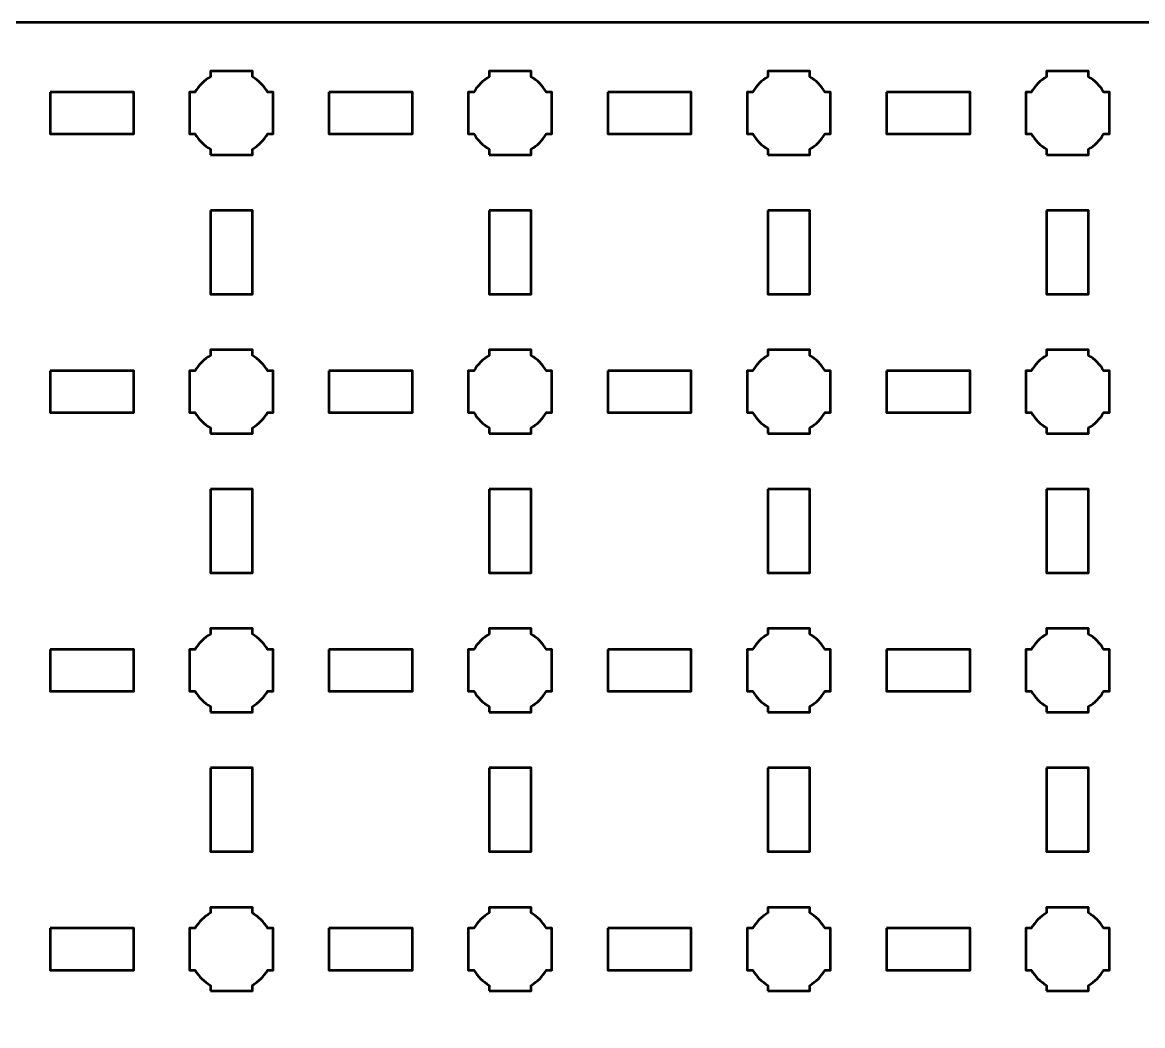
# Model space of a CAD drawing. Header units: centimetres. Extents: x -15.7 to 15.7, y -15.7 to 15.7.
# Drawn here: x -0.5 to 7.54, y 8.45 to 15.65 of the extents above; entities that cross this region are included whole.
import ezdxf

# ---------------------------------------------------------------- set-up
doc = ezdxf.new("R2010")
doc.units = ezdxf.units.CM
doc.header["$MEASUREMENT"] = 0
doc.layers.add('Layer 1', color=7, linetype='Continuous')

msp = doc.modelspace()

# ---------------------------------------------------------------- linework, layer by layer
at = {"layer": 'Layer 1', "lineweight": 53}
for points, knots in [([(-15.14993, 15.65004), (-15.14993, 15.65004), (15.14994, 15.65004), (15.14994, 15.65004), (15.14994, 15.65004), (15.42708, 15.65004), (15.65004, 15.42694), (15.65004, 15.14994), (15.65004, 15.14994), (15.65004, 15.14994), (15.65004, -15.14993), (15.65004, -15.14993), (15.65004, -15.14993), (15.65004, -15.42707), (15.42708, -15.65003), (15.14994, -15.65003), (15.14994, -15.65003), (15.14994, -15.65003), (-15.14993, -15.65003), (-15.14993, -15.65003), (-15.14993, -15.65003), (-15.42693, -15.65003), (-15.65003, -15.42707), (-15.65003, -15.14993), (-15.65003, -15.14993), (-15.65003, -15.14993), (-15.65003, 15.14994), (-15.65003, 15.14994), (-15.65003, 15.14994), (-15.65003, 15.42694), (-15.42693, 15.65004), (-15.14993, 15.65004)], [0, 0, 0, 0, 0.125, 0.125, 0.125, 0.125, 0.25, 0.25, 0.25, 0.25, 0.375, 0.375, 0.375, 0.375, 0.5, 0.5, 0.5, 0.5, 0.625, 0.625, 0.625, 0.625, 0.75, 0.75, 0.75, 0.75, 0.875, 0.875, 0.875, 0.875, 1, 1, 1, 1]), ([(0.85006, 14.70001), (0.85006, 14.70001), (0.85006, 14.74012), (0.85006, 14.74012), (0.85006, 14.74012), (0.80444, 14.76643), (0.76652, 14.80446), (0.74006, 14.84994), (0.74006, 14.84994), (0.74006, 14.84994), (0.69999, 14.84994), (0.69999, 14.84994), (0.69999, 14.84994), (0.69999, 14.84994), (0.69999, 15.00001), (0.69999, 15.00001), (0.69999, 15.00001), (0.69999, 15.00001), (0.69999, 15.14994), (0.69999, 15.14994), (0.69999, 15.14994), (0.69999, 15.14994), (0.74006, 15.14994), (0.74006, 15.14994), (0.74006, 15.14994), (0.76652, 15.19555), (0.80444, 15.23348), (0.85006, 15.25979), (0.85006, 15.25979), (0.85006, 15.25979), (0.85006, 15.30001), (0.85006, 15.30001), (0.85006, 15.30001), (0.85006, 15.30001), (0.99999, 15.30001), (0.99999, 15.30001), (0.99999, 15.30001), (0.99999, 15.30001), (1.15006, 15.30001), (1.15006, 15.30001), (1.15006, 15.30001), (1.15006, 15.30001), (1.15006, 15.25979), (1.15006, 15.25979), (1.15006, 15.25979), (1.19553, 15.23348), (1.23342, 15.19555), (1.25988, 15.14994), (1.25988, 15.14994), (1.25988, 15.14994), (1.29999, 15.14994), (1.29999, 15.14994), (1.29999, 15.14994), (1.29999, 15.14994), (1.29999, 15.00001), (1.29999, 15.00001), (1.29999, 15.00001), (1.29999, 15.00001), (1.29999, 14.84994), (1.29999, 14.84994), (1.29999, 14.84994), (1.29999, 14.84994), (1.25988, 14.84994), (1.25988, 14.84994), (1.25988, 14.84994), (1.23342, 14.80446), (1.19553, 14.76643), (1.15006, 14.74012), (1.15006, 14.74012), (1.15006, 14.74012), (1.15006, 14.70001), (1.15006, 14.70001), (1.15006, 14.70001), (1.15006, 14.70001), (0.99999, 14.70001), (0.99999, 14.70001), (0.99999, 14.70001), (0.99999, 14.70001), (0.85006, 14.70001), (0.85006, 14.70001)], [0, 0, 0, 0, 0.05, 0.05, 0.05, 0.05, 0.1, 0.1, 0.1, 0.1, 0.15, 0.15, 0.15, 0.15, 0.2, 0.2, 0.2, 0.2, 0.25, 0.25, 0.25, 0.25, 0.3, 0.3, 0.3, 0.3, 0.35, 0.35, 0.35, 0.35, 0.4, 0.4, 0.4, 0.4, 0.45, 0.45, 0.45, 0.45, 0.5, 0.5, 0.5, 0.5, 0.55, 0.55, 0.55, 0.55, 0.6, 0.6, 0.6, 0.6, 0.65, 0.65, 0.65, 0.65, 0.7, 0.7, 0.7, 0.7, 0.75, 0.75, 0.75, 0.75, 0.8, 0.8, 0.8, 0.8, 0.85, 0.85, 0.85, 0.85, 0.9, 0.9, 0.9, 0.9, 0.95, 0.95, 0.95, 0.95, 1, 1, 1, 1]), ([(2.84999, 14.70001), (2.84999, 14.70001), (2.84999, 14.74012), (2.84999, 14.74012), (2.84999, 14.74012), (2.80438, 14.76643), (2.76649, 14.80446), (2.74017, 14.84994), (2.74017, 14.84994), (2.74017, 14.84994), (2.69992, 14.84994), (2.69992, 14.84994), (2.69992, 14.84994), (2.69992, 14.84994), (2.69992, 15.00001), (2.69992, 15.00001), (2.69992, 15.00001), (2.69992, 15.00001), (2.69992, 15.14994), (2.69992, 15.14994), (2.69992, 15.14994), (2.69992, 15.14994), (2.74017, 15.14994), (2.74017, 15.14994), (2.74017, 15.14994), (2.76649, 15.19555), (2.80438, 15.23348), (2.84999, 15.25979), (2.84999, 15.25979), (2.84999, 15.25979), (2.84999, 15.30001), (2.84999, 15.30001), (2.84999, 15.30001), (2.84999, 15.30001), (2.99992, 15.30001), (2.99992, 15.30001), (2.99992, 15.30001), (2.99992, 15.30001), (3.14999, 15.30001), (3.14999, 15.30001), (3.14999, 15.30001), (3.14999, 15.30001), (3.14999, 15.25979), (3.14999, 15.25979), (3.14999, 15.25979), (3.19547, 15.23348), (3.2335, 15.19555), (3.25981, 15.14994), (3.25981, 15.14994), (3.25981, 15.14994), (3.29992, 15.14994), (3.29992, 15.14994), (3.29992, 15.14994), (3.29992, 15.14994), (3.29992, 15.00001), (3.29992, 15.00001), (3.29992, 15.00001), (3.29992, 15.00001), (3.29992, 14.84994), (3.29992, 14.84994), (3.29992, 14.84994), (3.29992, 14.84994), (3.25981, 14.84994), (3.25981, 14.84994), (3.25981, 14.84994), (3.2335, 14.80446), (3.19547, 14.76643), (3.14999, 14.74012), (3.14999, 14.74012), (3.14999, 14.74012), (3.14999, 14.70001), (3.14999, 14.70001), (3.14999, 14.70001), (3.14999, 14.70001), (2.99992, 14.70001), (2.99992, 14.70001), (2.99992, 14.70001), (2.99992, 14.70001), (2.84999, 14.70001), (2.84999, 14.70001)], [0, 0, 0, 0, 0.05, 0.05, 0.05, 0.05, 0.1, 0.1, 0.1, 0.1, 0.15, 0.15, 0.15, 0.15, 0.2, 0.2, 0.2, 0.2, 0.25, 0.25, 0.25, 0.25, 0.3, 0.3, 0.3, 0.3, 0.35, 0.35, 0.35, 0.35, 0.4, 0.4, 0.4, 0.4, 0.45, 0.45, 0.45, 0.45, 0.5, 0.5, 0.5, 0.5, 0.55, 0.55, 0.55, 0.55, 0.6, 0.6, 0.6, 0.6, 0.65, 0.65, 0.65, 0.65, 0.7, 0.7, 0.7, 0.7, 0.75, 0.75, 0.75, 0.75, 0.8, 0.8, 0.8, 0.8, 0.85, 0.85, 0.85, 0.85, 0.9, 0.9, 0.9, 0.9, 0.95, 0.95, 0.95, 0.95, 1, 1, 1, 1]), ([(4.84992, 14.70001), (4.84992, 14.70001), (4.84992, 14.74012), (4.84992, 14.74012), (4.84992, 14.74012), (4.80445, 14.76643), (4.76642, 14.80446), (4.7401, 14.84994), (4.7401, 14.84994), (4.7401, 14.84994), (4.69999, 14.84994), (4.69999, 14.84994), (4.69999, 14.84994), (4.69999, 14.84994), (4.69999, 15.00001), (4.69999, 15.00001), (4.69999, 15.00001), (4.69999, 15.00001), (4.69999, 15.14994), (4.69999, 15.14994), (4.69999, 15.14994), (4.69999, 15.14994), (4.7401, 15.14994), (4.7401, 15.14994), (4.7401, 15.14994), (4.76642, 15.19555), (4.80445, 15.23348), (4.84992, 15.25979), (4.84992, 15.25979), (4.84992, 15.25979), (4.84992, 15.30001), (4.84992, 15.30001), (4.84992, 15.30001), (4.84992, 15.30001), (5, 15.30001), (5, 15.30001), (5, 15.30001), (5, 15.30001), (5.14993, 15.30001), (5.14993, 15.30001), (5.14993, 15.30001), (5.14993, 15.30001), (5.14993, 15.25979), (5.14993, 15.25979), (5.14993, 15.25979), (5.19554, 15.23348), (5.23346, 15.19555), (5.25978, 15.14994), (5.25978, 15.14994), (5.25978, 15.14994), (5.3, 15.14994), (5.3, 15.14994), (5.3, 15.14994), (5.3, 15.14994), (5.3, 15.00001), (5.3, 15.00001), (5.3, 15.00001), (5.3, 15.00001), (5.3, 14.84994), (5.3, 14.84994), (5.3, 14.84994), (5.3, 14.84994), (5.25978, 14.84994), (5.25978, 14.84994), (5.25978, 14.84994), (5.23346, 14.80446), (5.19554, 14.76643), (5.14993, 14.74012), (5.14993, 14.74012), (5.14993, 14.74012), (5.14993, 14.70001), (5.14993, 14.70001), (5.14993, 14.70001), (5.14993, 14.70001), (5, 14.70001), (5, 14.70001), (5, 14.70001), (5, 14.70001), (4.84992, 14.70001), (4.84992, 14.70001)], [0, 0, 0, 0, 0.05, 0.05, 0.05, 0.05, 0.1, 0.1, 0.1, 0.1, 0.15, 0.15, 0.15, 0.15, 0.2, 0.2, 0.2, 0.2, 0.25, 0.25, 0.25, 0.25, 0.3, 0.3, 0.3, 0.3, 0.35, 0.35, 0.35, 0.35, 0.4, 0.4, 0.4, 0.4, 0.45, 0.45, 0.45, 0.45, 0.5, 0.5, 0.5, 0.5, 0.55, 0.55, 0.55, 0.55, 0.6, 0.6, 0.6, 0.6, 0.65, 0.65, 0.65, 0.65, 0.7, 0.7, 0.7, 0.7, 0.75, 0.75, 0.75, 0.75, 0.8, 0.8, 0.8, 0.8, 0.85, 0.85, 0.85, 0.85, 0.9, 0.9, 0.9, 0.9, 0.95, 0.95, 0.95, 0.95, 1, 1, 1, 1]), ([(6.85003, 14.70001), (6.85003, 14.70001), (6.85003, 14.74012), (6.85003, 14.74012), (6.85003, 14.74012), (6.80442, 14.76643), (6.76653, 14.80446), (6.74018, 14.84994), (6.74018, 14.84994), (6.74018, 14.84994), (6.69996, 14.84994), (6.69996, 14.84994), (6.69996, 14.84994), (6.69996, 14.84994), (6.69996, 15.00001), (6.69996, 15.00001), (6.69996, 15.00001), (6.69996, 15.00001), (6.69996, 15.14994), (6.69996, 15.14994), (6.69996, 15.14994), (6.69996, 15.14994), (6.74018, 15.14994), (6.74018, 15.14994), (6.74018, 15.14994), (6.76653, 15.19555), (6.80442, 15.23348), (6.85003, 15.25979), (6.85003, 15.25979), (6.85003, 15.25979), (6.85003, 15.30001), (6.85003, 15.30001), (6.85003, 15.30001), (6.85003, 15.30001), (6.99996, 15.30001), (6.99996, 15.30001), (6.99996, 15.30001), (6.99996, 15.30001), (7.15003, 15.30001), (7.15003, 15.30001), (7.15003, 15.30001), (7.15003, 15.30001), (7.15003, 15.25979), (7.15003, 15.25979), (7.15003, 15.25979), (7.19551, 15.23348), (7.2334, 15.19555), (7.25985, 15.14994), (7.25985, 15.14994), (7.25985, 15.14994), (7.29997, 15.14994), (7.29997, 15.14994), (7.29997, 15.14994), (7.29997, 15.14994), (7.29997, 15.00001), (7.29997, 15.00001), (7.29997, 15.00001), (7.29997, 15.00001), (7.29997, 14.84994), (7.29997, 14.84994), (7.29997, 14.84994), (7.29997, 14.84994), (7.25985, 14.84994), (7.25985, 14.84994), (7.25985, 14.84994), (7.2334, 14.80446), (7.19551, 14.76643), (7.15003, 14.74012), (7.15003, 14.74012), (7.15003, 14.74012), (7.15003, 14.70001), (7.15003, 14.70001), (7.15003, 14.70001), (7.15003, 14.70001), (6.99996, 14.70001), (6.99996, 14.70001), (6.99996, 14.70001), (6.99996, 14.70001), (6.85003, 14.70001), (6.85003, 14.70001)], [0, 0, 0, 0, 0.05, 0.05, 0.05, 0.05, 0.1, 0.1, 0.1, 0.1, 0.15, 0.15, 0.15, 0.15, 0.2, 0.2, 0.2, 0.2, 0.25, 0.25, 0.25, 0.25, 0.3, 0.3, 0.3, 0.3, 0.35, 0.35, 0.35, 0.35, 0.4, 0.4, 0.4, 0.4, 0.45, 0.45, 0.45, 0.45, 0.5, 0.5, 0.5, 0.5, 0.55, 0.55, 0.55, 0.55, 0.6, 0.6, 0.6, 0.6, 0.65, 0.65, 0.65, 0.65, 0.7, 0.7, 0.7, 0.7, 0.75, 0.75, 0.75, 0.75, 0.8, 0.8, 0.8, 0.8, 0.85, 0.85, 0.85, 0.85, 0.9, 0.9, 0.9, 0.9, 0.95, 0.95, 0.95, 0.95, 1, 1, 1, 1]), ([(-0.29993, 15.14994), (-0.29993, 15.14994), (0.30008, 15.14994), (0.30008, 15.14994), (0.30008, 15.14994), (0.30008, 15.14994), (0.30008, 14.84994), (0.30008, 14.84994), (0.30008, 14.84994), (0.30008, 14.84994), (-0.29993, 14.84994), (-0.29993, 14.84994), (-0.29993, 14.84994), (-0.29993, 14.84994), (-0.29993, 15.14994), (-0.29993, 15.14994)], [0, 0, 0, 0, 0.25, 0.25, 0.25, 0.25, 0.5, 0.5, 0.5, 0.5, 0.75, 0.75, 0.75, 0.75, 1, 1, 1, 1]), ([(1.70001, 15.14994), (1.70001, 15.14994), (2.30001, 15.14994), (2.30001, 15.14994), (2.30001, 15.14994), (2.30001, 15.14994), (2.30001, 14.84994), (2.30001, 14.84994), (2.30001, 14.84994), (2.30001, 14.84994), (1.70001, 14.84994), (1.70001, 14.84994), (1.70001, 14.84994), (1.70001, 14.84994), (1.70001, 15.14994), (1.70001, 15.14994)], [0, 0, 0, 0, 0.25, 0.25, 0.25, 0.25, 0.5, 0.5, 0.5, 0.5, 0.75, 0.75, 0.75, 0.75, 1, 1, 1, 1]), ([(3.69997, 15.14994), (3.69997, 15.14994), (4.29998, 15.14994), (4.29998, 15.14994), (4.29998, 15.14994), (4.29998, 15.14994), (4.29998, 14.84994), (4.29998, 14.84994), (4.29998, 14.84994), (4.29998, 14.84994), (3.69997, 14.84994), (3.69997, 14.84994), (3.69997, 14.84994), (3.69997, 14.84994), (3.69997, 15.14994), (3.69997, 15.14994)], [0, 0, 0, 0, 0.25, 0.25, 0.25, 0.25, 0.5, 0.5, 0.5, 0.5, 0.75, 0.75, 0.75, 0.75, 1, 1, 1, 1]), ([(5.70005, 15.14994), (5.70005, 15.14994), (6.30005, 15.14994), (6.30005, 15.14994), (6.30005, 15.14994), (6.30005, 15.14994), (6.30005, 14.84994), (6.30005, 14.84994), (6.30005, 14.84994), (6.30005, 14.84994), (5.70005, 14.84994), (5.70005, 14.84994), (5.70005, 14.84994), (5.70005, 14.84994), (5.70005, 15.14994), (5.70005, 15.14994)], [0, 0, 0, 0, 0.25, 0.25, 0.25, 0.25, 0.5, 0.5, 0.5, 0.5, 0.75, 0.75, 0.75, 0.75, 1, 1, 1, 1]), ([(0.85006, 14.29999), (0.85006, 14.29999), (1.15006, 14.29999), (1.15006, 14.29999), (1.15006, 14.29999), (1.15006, 14.29999), (1.15006, 13.69999), (1.15006, 13.69999), (1.15006, 13.69999), (1.15006, 13.69999), (0.85006, 13.69999), (0.85006, 13.69999), (0.85006, 13.69999), (0.85006, 13.69999), (0.85006, 14.29999), (0.85006, 14.29999)], [0, 0, 0, 0, 0.25, 0.25, 0.25, 0.25, 0.5, 0.5, 0.5, 0.5, 0.75, 0.75, 0.75, 0.75, 1, 1, 1, 1]), ([(2.84999, 14.29999), (2.84999, 14.29999), (3.14999, 14.29999), (3.14999, 14.29999), (3.14999, 14.29999), (3.14999, 14.29999), (3.14999, 13.69999), (3.14999, 13.69999), (3.14999, 13.69999), (3.14999, 13.69999), (2.84999, 13.69999), (2.84999, 13.69999), (2.84999, 13.69999), (2.84999, 13.69999), (2.84999, 14.29999), (2.84999, 14.29999)], [0, 0, 0, 0, 0.25, 0.25, 0.25, 0.25, 0.5, 0.5, 0.5, 0.5, 0.75, 0.75, 0.75, 0.75, 1, 1, 1, 1]), ([(4.85006, 14.29999), (4.85006, 14.29999), (5.15007, 14.29999), (5.15007, 14.29999), (5.15007, 14.29999), (5.15007, 14.29999), (5.15007, 13.69999), (5.15007, 13.69999), (5.15007, 13.69999), (5.15007, 13.69999), (4.85006, 13.69999), (4.85006, 13.69999), (4.85006, 13.69999), (4.85006, 13.69999), (4.85006, 14.29999), (4.85006, 14.29999)], [0, 0, 0, 0, 0.25, 0.25, 0.25, 0.25, 0.5, 0.5, 0.5, 0.5, 0.75, 0.75, 0.75, 0.75, 1, 1, 1, 1]), ([(6.85003, 14.29999), (6.85003, 14.29999), (7.15003, 14.29999), (7.15003, 14.29999), (7.15003, 14.29999), (7.15003, 14.29999), (7.15003, 13.69999), (7.15003, 13.69999), (7.15003, 13.69999), (7.15003, 13.69999), (6.85003, 13.69999), (6.85003, 13.69999), (6.85003, 13.69999), (6.85003, 13.69999), (6.85003, 14.29999), (6.85003, 14.29999)], [0, 0, 0, 0, 0.25, 0.25, 0.25, 0.25, 0.5, 0.5, 0.5, 0.5, 0.75, 0.75, 0.75, 0.75, 1, 1, 1, 1]), ([(0.85006, 12.69993), (0.85006, 12.69993), (0.85006, 12.74018), (0.85006, 12.74018), (0.85006, 12.74018), (0.80444, 12.7665), (0.76652, 12.80453), (0.74006, 12.85), (0.74006, 12.85), (0.74006, 12.85), (0.69999, 12.85), (0.69999, 12.85), (0.69999, 12.85), (0.69999, 12.85), (0.69999, 12.99994), (0.69999, 12.99994), (0.69999, 12.99994), (0.69999, 12.99994), (0.69999, 13.15001), (0.69999, 13.15001), (0.69999, 13.15001), (0.69999, 13.15001), (0.74006, 13.15001), (0.74006, 13.15001), (0.74006, 13.15001), (0.76652, 13.19548), (0.80444, 13.23351), (0.85006, 13.25983), (0.85006, 13.25983), (0.85006, 13.25983), (0.85006, 13.29994), (0.85006, 13.29994), (0.85006, 13.29994), (0.85006, 13.29994), (0.99999, 13.29994), (0.99999, 13.29994), (0.99999, 13.29994), (0.99999, 13.29994), (1.15006, 13.29994), (1.15006, 13.29994), (1.15006, 13.29994), (1.15006, 13.29994), (1.15006, 13.25983), (1.15006, 13.25983), (1.15006, 13.25983), (1.19553, 13.23351), (1.23342, 13.19548), (1.25988, 13.15001), (1.25988, 13.15001), (1.25988, 13.15001), (1.29999, 13.15001), (1.29999, 13.15001), (1.29999, 13.15001), (1.29999, 13.15001), (1.29999, 12.99994), (1.29999, 12.99994), (1.29999, 12.99994), (1.29999, 12.99994), (1.29999, 12.85), (1.29999, 12.85), (1.29999, 12.85), (1.29999, 12.85), (1.25988, 12.85), (1.25988, 12.85), (1.25988, 12.85), (1.23342, 12.80453), (1.19553, 12.7665), (1.15006, 12.74018), (1.15006, 12.74018), (1.15006, 12.74018), (1.15006, 12.69993), (1.15006, 12.69993), (1.15006, 12.69993), (1.15006, 12.69993), (0.99999, 12.69993), (0.99999, 12.69993), (0.99999, 12.69993), (0.99999, 12.69993), (0.85006, 12.69993), (0.85006, 12.69993)], [0, 0, 0, 0, 0.05, 0.05, 0.05, 0.05, 0.1, 0.1, 0.1, 0.1, 0.15, 0.15, 0.15, 0.15, 0.2, 0.2, 0.2, 0.2, 0.25, 0.25, 0.25, 0.25, 0.3, 0.3, 0.3, 0.3, 0.35, 0.35, 0.35, 0.35, 0.4, 0.4, 0.4, 0.4, 0.45, 0.45, 0.45, 0.45, 0.5, 0.5, 0.5, 0.5, 0.55, 0.55, 0.55, 0.55, 0.6, 0.6, 0.6, 0.6, 0.65, 0.65, 0.65, 0.65, 0.7, 0.7, 0.7, 0.7, 0.75, 0.75, 0.75, 0.75, 0.8, 0.8, 0.8, 0.8, 0.85, 0.85, 0.85, 0.85, 0.9, 0.9, 0.9, 0.9, 0.95, 0.95, 0.95, 0.95, 1, 1, 1, 1]), ([(2.84999, 12.69993), (2.84999, 12.69993), (2.84999, 12.74018), (2.84999, 12.74018), (2.84999, 12.74018), (2.80438, 12.7665), (2.76649, 12.80453), (2.74017, 12.85), (2.74017, 12.85), (2.74017, 12.85), (2.69992, 12.85), (2.69992, 12.85), (2.69992, 12.85), (2.69992, 12.85), (2.69992, 12.99994), (2.69992, 12.99994), (2.69992, 12.99994), (2.69992, 12.99994), (2.69992, 13.15001), (2.69992, 13.15001), (2.69992, 13.15001), (2.69992, 13.15001), (2.74017, 13.15001), (2.74017, 13.15001), (2.74017, 13.15001), (2.76649, 13.19548), (2.80438, 13.23351), (2.84999, 13.25983), (2.84999, 13.25983), (2.84999, 13.25983), (2.84999, 13.29994), (2.84999, 13.29994), (2.84999, 13.29994), (2.84999, 13.29994), (2.99992, 13.29994), (2.99992, 13.29994), (2.99992, 13.29994), (2.99992, 13.29994), (3.14999, 13.29994), (3.14999, 13.29994), (3.14999, 13.29994), (3.14999, 13.29994), (3.14999, 13.25983), (3.14999, 13.25983), (3.14999, 13.25983), (3.19547, 13.23351), (3.2335, 13.19548), (3.25981, 13.15001), (3.25981, 13.15001), (3.25981, 13.15001), (3.29992, 13.15001), (3.29992, 13.15001), (3.29992, 13.15001), (3.29992, 13.15001), (3.29992, 12.99994), (3.29992, 12.99994), (3.29992, 12.99994), (3.29992, 12.99994), (3.29992, 12.85), (3.29992, 12.85), (3.29992, 12.85), (3.29992, 12.85), (3.25981, 12.85), (3.25981, 12.85), (3.25981, 12.85), (3.2335, 12.80453), (3.19547, 12.7665), (3.14999, 12.74018), (3.14999, 12.74018), (3.14999, 12.74018), (3.14999, 12.69993), (3.14999, 12.69993), (3.14999, 12.69993), (3.14999, 12.69993), (2.99992, 12.69993), (2.99992, 12.69993), (2.99992, 12.69993), (2.99992, 12.69993), (2.84999, 12.69993), (2.84999, 12.69993)], [0, 0, 0, 0, 0.05, 0.05, 0.05, 0.05, 0.1, 0.1, 0.1, 0.1, 0.15, 0.15, 0.15, 0.15, 0.2, 0.2, 0.2, 0.2, 0.25, 0.25, 0.25, 0.25, 0.3, 0.3, 0.3, 0.3, 0.35, 0.35, 0.35, 0.35, 0.4, 0.4, 0.4, 0.4, 0.45, 0.45, 0.45, 0.45, 0.5, 0.5, 0.5, 0.5, 0.55, 0.55, 0.55, 0.55, 0.6, 0.6, 0.6, 0.6, 0.65, 0.65, 0.65, 0.65, 0.7, 0.7, 0.7, 0.7, 0.75, 0.75, 0.75, 0.75, 0.8, 0.8, 0.8, 0.8, 0.85, 0.85, 0.85, 0.85, 0.9, 0.9, 0.9, 0.9, 0.95, 0.95, 0.95, 0.95, 1, 1, 1, 1]), ([(4.84992, 12.69993), (4.84992, 12.69993), (4.84992, 12.74018), (4.84992, 12.74018), (4.84992, 12.74018), (4.80445, 12.7665), (4.76642, 12.80453), (4.7401, 12.85), (4.7401, 12.85), (4.7401, 12.85), (4.69999, 12.85), (4.69999, 12.85), (4.69999, 12.85), (4.69999, 12.85), (4.69999, 12.99994), (4.69999, 12.99994), (4.69999, 12.99994), (4.69999, 12.99994), (4.69999, 13.15001), (4.69999, 13.15001), (4.69999, 13.15001), (4.69999, 13.15001), (4.7401, 13.15001), (4.7401, 13.15001), (4.7401, 13.15001), (4.76642, 13.19548), (4.80445, 13.23351), (4.84992, 13.25983), (4.84992, 13.25983), (4.84992, 13.25983), (4.84992, 13.29994), (4.84992, 13.29994), (4.84992, 13.29994), (4.84992, 13.29994), (5, 13.29994), (5, 13.29994), (5, 13.29994), (5, 13.29994), (5.14993, 13.29994), (5.14993, 13.29994), (5.14993, 13.29994), (5.14993, 13.29994), (5.14993, 13.25983), (5.14993, 13.25983), (5.14993, 13.25983), (5.19554, 13.23351), (5.23346, 13.19548), (5.25978, 13.15001), (5.25978, 13.15001), (5.25978, 13.15001), (5.3, 13.15001), (5.3, 13.15001), (5.3, 13.15001), (5.3, 13.15001), (5.3, 12.99994), (5.3, 12.99994), (5.3, 12.99994), (5.3, 12.99994), (5.3, 12.85), (5.3, 12.85), (5.3, 12.85), (5.3, 12.85), (5.25978, 12.85), (5.25978, 12.85), (5.25978, 12.85), (5.23346, 12.80453), (5.19554, 12.7665), (5.14993, 12.74018), (5.14993, 12.74018), (5.14993, 12.74018), (5.14993, 12.69993), (5.14993, 12.69993), (5.14993, 12.69993), (5.14993, 12.69993), (5, 12.69993), (5, 12.69993), (5, 12.69993), (5, 12.69993), (4.84992, 12.69993), (4.84992, 12.69993)], [0, 0, 0, 0, 0.05, 0.05, 0.05, 0.05, 0.1, 0.1, 0.1, 0.1, 0.15, 0.15, 0.15, 0.15, 0.2, 0.2, 0.2, 0.2, 0.25, 0.25, 0.25, 0.25, 0.3, 0.3, 0.3, 0.3, 0.35, 0.35, 0.35, 0.35, 0.4, 0.4, 0.4, 0.4, 0.45, 0.45, 0.45, 0.45, 0.5, 0.5, 0.5, 0.5, 0.55, 0.55, 0.55, 0.55, 0.6, 0.6, 0.6, 0.6, 0.65, 0.65, 0.65, 0.65, 0.7, 0.7, 0.7, 0.7, 0.75, 0.75, 0.75, 0.75, 0.8, 0.8, 0.8, 0.8, 0.85, 0.85, 0.85, 0.85, 0.9, 0.9, 0.9, 0.9, 0.95, 0.95, 0.95, 0.95, 1, 1, 1, 1]), ([(6.85003, 12.69993), (6.85003, 12.69993), (6.85003, 12.74018), (6.85003, 12.74018), (6.85003, 12.74018), (6.80442, 12.7665), (6.76653, 12.80453), (6.74018, 12.85), (6.74018, 12.85), (6.74018, 12.85), (6.69996, 12.85), (6.69996, 12.85), (6.69996, 12.85), (6.69996, 12.85), (6.69996, 12.99994), (6.69996, 12.99994), (6.69996, 12.99994), (6.69996, 12.99994), (6.69996, 13.15001), (6.69996, 13.15001), (6.69996, 13.15001), (6.69996, 13.15001), (6.74018, 13.15001), (6.74018, 13.15001), (6.74018, 13.15001), (6.76653, 13.19548), (6.80442, 13.23351), (6.85003, 13.25983), (6.85003, 13.25983), (6.85003, 13.25983), (6.85003, 13.29994), (6.85003, 13.29994), (6.85003, 13.29994), (6.85003, 13.29994), (6.99996, 13.29994), (6.99996, 13.29994), (6.99996, 13.29994), (6.99996, 13.29994), (7.15003, 13.29994), (7.15003, 13.29994), (7.15003, 13.29994), (7.15003, 13.29994), (7.15003, 13.25983), (7.15003, 13.25983), (7.15003, 13.25983), (7.19551, 13.23351), (7.2334, 13.19548), (7.25985, 13.15001), (7.25985, 13.15001), (7.25985, 13.15001), (7.29997, 13.15001), (7.29997, 13.15001), (7.29997, 13.15001), (7.29997, 13.15001), (7.29997, 12.99994), (7.29997, 12.99994), (7.29997, 12.99994), (7.29997, 12.99994), (7.29997, 12.85), (7.29997, 12.85), (7.29997, 12.85), (7.29997, 12.85), (7.25985, 12.85), (7.25985, 12.85), (7.25985, 12.85), (7.2334, 12.80453), (7.19551, 12.7665), (7.15003, 12.74018), (7.15003, 12.74018), (7.15003, 12.74018), (7.15003, 12.69993), (7.15003, 12.69993), (7.15003, 12.69993), (7.15003, 12.69993), (6.99996, 12.69993), (6.99996, 12.69993), (6.99996, 12.69993), (6.99996, 12.69993), (6.85003, 12.69993), (6.85003, 12.69993)], [0, 0, 0, 0, 0.05, 0.05, 0.05, 0.05, 0.1, 0.1, 0.1, 0.1, 0.15, 0.15, 0.15, 0.15, 0.2, 0.2, 0.2, 0.2, 0.25, 0.25, 0.25, 0.25, 0.3, 0.3, 0.3, 0.3, 0.35, 0.35, 0.35, 0.35, 0.4, 0.4, 0.4, 0.4, 0.45, 0.45, 0.45, 0.45, 0.5, 0.5, 0.5, 0.5, 0.55, 0.55, 0.55, 0.55, 0.6, 0.6, 0.6, 0.6, 0.65, 0.65, 0.65, 0.65, 0.7, 0.7, 0.7, 0.7, 0.75, 0.75, 0.75, 0.75, 0.8, 0.8, 0.8, 0.8, 0.85, 0.85, 0.85, 0.85, 0.9, 0.9, 0.9, 0.9, 0.95, 0.95, 0.95, 0.95, 1, 1, 1, 1]), ([(-0.29993, 13.15001), (-0.29993, 13.15001), (0.30008, 13.15001), (0.30008, 13.15001), (0.30008, 13.15001), (0.30008, 13.15001), (0.30008, 12.85), (0.30008, 12.85), (0.30008, 12.85), (0.30008, 12.85), (-0.29993, 12.85), (-0.29993, 12.85), (-0.29993, 12.85), (-0.29993, 12.85), (-0.29993, 13.15001), (-0.29993, 13.15001)], [0, 0, 0, 0, 0.25, 0.25, 0.25, 0.25, 0.5, 0.5, 0.5, 0.5, 0.75, 0.75, 0.75, 0.75, 1, 1, 1, 1]), ([(1.70001, 13.15001), (1.70001, 13.15001), (2.30001, 13.15001), (2.30001, 13.15001), (2.30001, 13.15001), (2.30001, 13.15001), (2.30001, 12.85), (2.30001, 12.85), (2.30001, 12.85), (2.30001, 12.85), (1.70001, 12.85), (1.70001, 12.85), (1.70001, 12.85), (1.70001, 12.85), (1.70001, 13.15001), (1.70001, 13.15001)], [0, 0, 0, 0, 0.25, 0.25, 0.25, 0.25, 0.5, 0.5, 0.5, 0.5, 0.75, 0.75, 0.75, 0.75, 1, 1, 1, 1]), ([(3.69997, 13.15001), (3.69997, 13.15001), (4.29998, 13.15001), (4.29998, 13.15001), (4.29998, 13.15001), (4.29998, 13.15001), (4.29998, 12.85), (4.29998, 12.85), (4.29998, 12.85), (4.29998, 12.85), (3.69997, 12.85), (3.69997, 12.85), (3.69997, 12.85), (3.69997, 12.85), (3.69997, 13.15001), (3.69997, 13.15001)], [0, 0, 0, 0, 0.25, 0.25, 0.25, 0.25, 0.5, 0.5, 0.5, 0.5, 0.75, 0.75, 0.75, 0.75, 1, 1, 1, 1]), ([(5.70005, 13.15001), (5.70005, 13.15001), (6.30005, 13.15001), (6.30005, 13.15001), (6.30005, 13.15001), (6.30005, 13.15001), (6.30005, 12.85), (6.30005, 12.85), (6.30005, 12.85), (6.30005, 12.85), (5.70005, 12.85), (5.70005, 12.85), (5.70005, 12.85), (5.70005, 12.85), (5.70005, 13.15001), (5.70005, 13.15001)], [0, 0, 0, 0, 0.25, 0.25, 0.25, 0.25, 0.5, 0.5, 0.5, 0.5, 0.75, 0.75, 0.75, 0.75, 1, 1, 1, 1]), ([(0.85006, 12.30002), (0.85006, 12.30002), (1.15006, 12.30002), (1.15006, 12.30002), (1.15006, 12.30002), (1.15006, 12.30002), (1.15006, 11.70002), (1.15006, 11.70002), (1.15006, 11.70002), (1.15006, 11.70002), (0.85006, 11.70002), (0.85006, 11.70002), (0.85006, 11.70002), (0.85006, 11.70002), (0.85006, 12.30002), (0.85006, 12.30002)], [0, 0, 0, 0, 0.25, 0.25, 0.25, 0.25, 0.5, 0.5, 0.5, 0.5, 0.75, 0.75, 0.75, 0.75, 1, 1, 1, 1]), ([(2.84999, 12.30002), (2.84999, 12.30002), (3.14999, 12.30002), (3.14999, 12.30002), (3.14999, 12.30002), (3.14999, 12.30002), (3.14999, 11.70002), (3.14999, 11.70002), (3.14999, 11.70002), (3.14999, 11.70002), (2.84999, 11.70002), (2.84999, 11.70002), (2.84999, 11.70002), (2.84999, 11.70002), (2.84999, 12.30002), (2.84999, 12.30002)], [0, 0, 0, 0, 0.25, 0.25, 0.25, 0.25, 0.5, 0.5, 0.5, 0.5, 0.75, 0.75, 0.75, 0.75, 1, 1, 1, 1]), ([(4.85006, 12.30002), (4.85006, 12.30002), (5.15007, 12.30002), (5.15007, 12.30002), (5.15007, 12.30002), (5.15007, 12.30002), (5.15007, 11.70002), (5.15007, 11.70002), (5.15007, 11.70002), (5.15007, 11.70002), (4.85006, 11.70002), (4.85006, 11.70002), (4.85006, 11.70002), (4.85006, 11.70002), (4.85006, 12.30002), (4.85006, 12.30002)], [0, 0, 0, 0, 0.25, 0.25, 0.25, 0.25, 0.5, 0.5, 0.5, 0.5, 0.75, 0.75, 0.75, 0.75, 1, 1, 1, 1]), ([(6.85003, 12.30002), (6.85003, 12.30002), (7.15003, 12.30002), (7.15003, 12.30002), (7.15003, 12.30002), (7.15003, 12.30002), (7.15003, 11.70002), (7.15003, 11.70002), (7.15003, 11.70002), (7.15003, 11.70002), (6.85003, 11.70002), (6.85003, 11.70002), (6.85003, 11.70002), (6.85003, 11.70002), (6.85003, 12.30002), (6.85003, 12.30002)], [0, 0, 0, 0, 0.25, 0.25, 0.25, 0.25, 0.5, 0.5, 0.5, 0.5, 0.75, 0.75, 0.75, 0.75, 1, 1, 1, 1]), ([(0.85006, 10.7), (0.85006, 10.7), (0.85006, 10.74008), (0.85006, 10.74008), (0.85006, 10.74008), (0.80444, 10.76653), (0.76652, 10.80446), (0.74006, 10.85007), (0.74006, 10.85007), (0.74006, 10.85007), (0.69999, 10.85007), (0.69999, 10.85007), (0.69999, 10.85007), (0.69999, 10.85007), (0.69999, 11), (0.69999, 11), (0.69999, 11), (0.69999, 11), (0.69999, 11.15007), (0.69999, 11.15007), (0.69999, 11.15007), (0.69999, 11.15007), (0.74006, 11.15007), (0.74006, 11.15007), (0.74006, 11.15007), (0.76652, 11.19555), (0.80444, 11.23358), (0.85006, 11.25989), (0.85006, 11.25989), (0.85006, 11.25989), (0.85006, 11.3), (0.85006, 11.3), (0.85006, 11.3), (0.85006, 11.3), (0.99999, 11.3), (0.99999, 11.3), (0.99999, 11.3), (0.99999, 11.3), (1.15006, 11.3), (1.15006, 11.3), (1.15006, 11.3), (1.15006, 11.3), (1.15006, 11.25989), (1.15006, 11.25989), (1.15006, 11.25989), (1.19553, 11.23358), (1.23342, 11.19555), (1.25988, 11.15007), (1.25988, 11.15007), (1.25988, 11.15007), (1.29999, 11.15007), (1.29999, 11.15007), (1.29999, 11.15007), (1.29999, 11.15007), (1.29999, 11), (1.29999, 11), (1.29999, 11), (1.29999, 11), (1.29999, 10.85007), (1.29999, 10.85007), (1.29999, 10.85007), (1.29999, 10.85007), (1.25988, 10.85007), (1.25988, 10.85007), (1.25988, 10.85007), (1.23342, 10.80446), (1.19553, 10.76653), (1.15006, 10.74008), (1.15006, 10.74008), (1.15006, 10.74008), (1.15006, 10.7), (1.15006, 10.7), (1.15006, 10.7), (1.15006, 10.7), (0.99999, 10.7), (0.99999, 10.7), (0.99999, 10.7), (0.99999, 10.7), (0.85006, 10.7), (0.85006, 10.7)], [0, 0, 0, 0, 0.05, 0.05, 0.05, 0.05, 0.1, 0.1, 0.1, 0.1, 0.15, 0.15, 0.15, 0.15, 0.2, 0.2, 0.2, 0.2, 0.25, 0.25, 0.25, 0.25, 0.3, 0.3, 0.3, 0.3, 0.35, 0.35, 0.35, 0.35, 0.4, 0.4, 0.4, 0.4, 0.45, 0.45, 0.45, 0.45, 0.5, 0.5, 0.5, 0.5, 0.55, 0.55, 0.55, 0.55, 0.6, 0.6, 0.6, 0.6, 0.65, 0.65, 0.65, 0.65, 0.7, 0.7, 0.7, 0.7, 0.75, 0.75, 0.75, 0.75, 0.8, 0.8, 0.8, 0.8, 0.85, 0.85, 0.85, 0.85, 0.9, 0.9, 0.9, 0.9, 0.95, 0.95, 0.95, 0.95, 1, 1, 1, 1]), ([(2.84999, 10.7), (2.84999, 10.7), (2.84999, 10.74008), (2.84999, 10.74008), (2.84999, 10.74008), (2.80438, 10.76653), (2.76649, 10.80446), (2.74017, 10.85007), (2.74017, 10.85007), (2.74017, 10.85007), (2.69992, 10.85007), (2.69992, 10.85007), (2.69992, 10.85007), (2.69992, 10.85007), (2.69992, 11), (2.69992, 11), (2.69992, 11), (2.69992, 11), (2.69992, 11.15007), (2.69992, 11.15007), (2.69992, 11.15007), (2.69992, 11.15007), (2.74017, 11.15007), (2.74017, 11.15007), (2.74017, 11.15007), (2.76649, 11.19555), (2.80438, 11.23358), (2.84999, 11.25989), (2.84999, 11.25989), (2.84999, 11.25989), (2.84999, 11.3), (2.84999, 11.3), (2.84999, 11.3), (2.84999, 11.3), (2.99992, 11.3), (2.99992, 11.3), (2.99992, 11.3), (2.99992, 11.3), (3.14999, 11.3), (3.14999, 11.3), (3.14999, 11.3), (3.14999, 11.3), (3.14999, 11.25989), (3.14999, 11.25989), (3.14999, 11.25989), (3.19547, 11.23358), (3.2335, 11.19555), (3.25981, 11.15007), (3.25981, 11.15007), (3.25981, 11.15007), (3.29992, 11.15007), (3.29992, 11.15007), (3.29992, 11.15007), (3.29992, 11.15007), (3.29992, 11), (3.29992, 11), (3.29992, 11), (3.29992, 11), (3.29992, 10.85007), (3.29992, 10.85007), (3.29992, 10.85007), (3.29992, 10.85007), (3.25981, 10.85007), (3.25981, 10.85007), (3.25981, 10.85007), (3.2335, 10.80446), (3.19547, 10.76653), (3.14999, 10.74008), (3.14999, 10.74008), (3.14999, 10.74008), (3.14999, 10.7), (3.14999, 10.7), (3.14999, 10.7), (3.14999, 10.7), (2.99992, 10.7), (2.99992, 10.7), (2.99992, 10.7), (2.99992, 10.7), (2.84999, 10.7), (2.84999, 10.7)], [0, 0, 0, 0, 0.05, 0.05, 0.05, 0.05, 0.1, 0.1, 0.1, 0.1, 0.15, 0.15, 0.15, 0.15, 0.2, 0.2, 0.2, 0.2, 0.25, 0.25, 0.25, 0.25, 0.3, 0.3, 0.3, 0.3, 0.35, 0.35, 0.35, 0.35, 0.4, 0.4, 0.4, 0.4, 0.45, 0.45, 0.45, 0.45, 0.5, 0.5, 0.5, 0.5, 0.55, 0.55, 0.55, 0.55, 0.6, 0.6, 0.6, 0.6, 0.65, 0.65, 0.65, 0.65, 0.7, 0.7, 0.7, 0.7, 0.75, 0.75, 0.75, 0.75, 0.8, 0.8, 0.8, 0.8, 0.85, 0.85, 0.85, 0.85, 0.9, 0.9, 0.9, 0.9, 0.95, 0.95, 0.95, 0.95, 1, 1, 1, 1]), ([(4.84992, 10.7), (4.84992, 10.7), (4.84992, 10.74008), (4.84992, 10.74008), (4.84992, 10.74008), (4.80445, 10.76653), (4.76642, 10.80446), (4.7401, 10.85007), (4.7401, 10.85007), (4.7401, 10.85007), (4.69999, 10.85007), (4.69999, 10.85007), (4.69999, 10.85007), (4.69999, 10.85007), (4.69999, 11), (4.69999, 11), (4.69999, 11), (4.69999, 11), (4.69999, 11.15007), (4.69999, 11.15007), (4.69999, 11.15007), (4.69999, 11.15007), (4.7401, 11.15007), (4.7401, 11.15007), (4.7401, 11.15007), (4.76642, 11.19555), (4.80445, 11.23358), (4.84992, 11.25989), (4.84992, 11.25989), (4.84992, 11.25989), (4.84992, 11.3), (4.84992, 11.3), (4.84992, 11.3), (4.84992, 11.3), (5, 11.3), (5, 11.3), (5, 11.3), (5, 11.3), (5.14993, 11.3), (5.14993, 11.3), (5.14993, 11.3), (5.14993, 11.3), (5.14993, 11.25989), (5.14993, 11.25989), (5.14993, 11.25989), (5.19554, 11.23358), (5.23346, 11.19555), (5.25978, 11.15007), (5.25978, 11.15007), (5.25978, 11.15007), (5.3, 11.15007), (5.3, 11.15007), (5.3, 11.15007), (5.3, 11.15007), (5.3, 11), (5.3, 11), (5.3, 11), (5.3, 11), (5.3, 10.85007), (5.3, 10.85007), (5.3, 10.85007), (5.3, 10.85007), (5.25978, 10.85007), (5.25978, 10.85007), (5.25978, 10.85007), (5.23346, 10.80446), (5.19554, 10.76653), (5.14993, 10.74008), (5.14993, 10.74008), (5.14993, 10.74008), (5.14993, 10.7), (5.14993, 10.7), (5.14993, 10.7), (5.14993, 10.7), (5, 10.7), (5, 10.7), (5, 10.7), (5, 10.7), (4.84992, 10.7), (4.84992, 10.7)], [0, 0, 0, 0, 0.05, 0.05, 0.05, 0.05, 0.1, 0.1, 0.1, 0.1, 0.15, 0.15, 0.15, 0.15, 0.2, 0.2, 0.2, 0.2, 0.25, 0.25, 0.25, 0.25, 0.3, 0.3, 0.3, 0.3, 0.35, 0.35, 0.35, 0.35, 0.4, 0.4, 0.4, 0.4, 0.45, 0.45, 0.45, 0.45, 0.5, 0.5, 0.5, 0.5, 0.55, 0.55, 0.55, 0.55, 0.6, 0.6, 0.6, 0.6, 0.65, 0.65, 0.65, 0.65, 0.7, 0.7, 0.7, 0.7, 0.75, 0.75, 0.75, 0.75, 0.8, 0.8, 0.8, 0.8, 0.85, 0.85, 0.85, 0.85, 0.9, 0.9, 0.9, 0.9, 0.95, 0.95, 0.95, 0.95, 1, 1, 1, 1]), ([(6.85003, 10.7), (6.85003, 10.7), (6.85003, 10.74008), (6.85003, 10.74008), (6.85003, 10.74008), (6.80442, 10.76653), (6.76653, 10.80446), (6.74018, 10.85007), (6.74018, 10.85007), (6.74018, 10.85007), (6.69996, 10.85007), (6.69996, 10.85007), (6.69996, 10.85007), (6.69996, 10.85007), (6.69996, 11), (6.69996, 11), (6.69996, 11), (6.69996, 11), (6.69996, 11.15007), (6.69996, 11.15007), (6.69996, 11.15007), (6.69996, 11.15007), (6.74018, 11.15007), (6.74018, 11.15007), (6.74018, 11.15007), (6.76653, 11.19555), (6.80442, 11.23358), (6.85003, 11.25989), (6.85003, 11.25989), (6.85003, 11.25989), (6.85003, 11.3), (6.85003, 11.3), (6.85003, 11.3), (6.85003, 11.3), (6.99996, 11.3), (6.99996, 11.3), (6.99996, 11.3), (6.99996, 11.3), (7.15003, 11.3), (7.15003, 11.3), (7.15003, 11.3), (7.15003, 11.3), (7.15003, 11.25989), (7.15003, 11.25989), (7.15003, 11.25989), (7.19551, 11.23358), (7.2334, 11.19555), (7.25985, 11.15007), (7.25985, 11.15007), (7.25985, 11.15007), (7.29997, 11.15007), (7.29997, 11.15007), (7.29997, 11.15007), (7.29997, 11.15007), (7.29997, 11), (7.29997, 11), (7.29997, 11), (7.29997, 11), (7.29997, 10.85007), (7.29997, 10.85007), (7.29997, 10.85007), (7.29997, 10.85007), (7.25985, 10.85007), (7.25985, 10.85007), (7.25985, 10.85007), (7.2334, 10.80446), (7.19551, 10.76653), (7.15003, 10.74008), (7.15003, 10.74008), (7.15003, 10.74008), (7.15003, 10.7), (7.15003, 10.7), (7.15003, 10.7), (7.15003, 10.7), (6.99996, 10.7), (6.99996, 10.7), (6.99996, 10.7), (6.99996, 10.7), (6.85003, 10.7), (6.85003, 10.7)], [0, 0, 0, 0, 0.05, 0.05, 0.05, 0.05, 0.1, 0.1, 0.1, 0.1, 0.15, 0.15, 0.15, 0.15, 0.2, 0.2, 0.2, 0.2, 0.25, 0.25, 0.25, 0.25, 0.3, 0.3, 0.3, 0.3, 0.35, 0.35, 0.35, 0.35, 0.4, 0.4, 0.4, 0.4, 0.45, 0.45, 0.45, 0.45, 0.5, 0.5, 0.5, 0.5, 0.55, 0.55, 0.55, 0.55, 0.6, 0.6, 0.6, 0.6, 0.65, 0.65, 0.65, 0.65, 0.7, 0.7, 0.7, 0.7, 0.75, 0.75, 0.75, 0.75, 0.8, 0.8, 0.8, 0.8, 0.85, 0.85, 0.85, 0.85, 0.9, 0.9, 0.9, 0.9, 0.95, 0.95, 0.95, 0.95, 1, 1, 1, 1]), ([(-0.29993, 11.15007), (-0.29993, 11.15007), (0.30008, 11.15007), (0.30008, 11.15007), (0.30008, 11.15007), (0.30008, 11.15007), (0.30008, 10.85007), (0.30008, 10.85007), (0.30008, 10.85007), (0.30008, 10.85007), (-0.29993, 10.85007), (-0.29993, 10.85007), (-0.29993, 10.85007), (-0.29993, 10.85007), (-0.29993, 11.15007), (-0.29993, 11.15007)], [0, 0, 0, 0, 0.25, 0.25, 0.25, 0.25, 0.5, 0.5, 0.5, 0.5, 0.75, 0.75, 0.75, 0.75, 1, 1, 1, 1]), ([(1.70001, 11.15007), (1.70001, 11.15007), (2.30001, 11.15007), (2.30001, 11.15007), (2.30001, 11.15007), (2.30001, 11.15007), (2.30001, 10.85007), (2.30001, 10.85007), (2.30001, 10.85007), (2.30001, 10.85007), (1.70001, 10.85007), (1.70001, 10.85007), (1.70001, 10.85007), (1.70001, 10.85007), (1.70001, 11.15007), (1.70001, 11.15007)], [0, 0, 0, 0, 0.25, 0.25, 0.25, 0.25, 0.5, 0.5, 0.5, 0.5, 0.75, 0.75, 0.75, 0.75, 1, 1, 1, 1]), ([(3.69997, 11.15007), (3.69997, 11.15007), (4.29998, 11.15007), (4.29998, 11.15007), (4.29998, 11.15007), (4.29998, 11.15007), (4.29998, 10.85007), (4.29998, 10.85007), (4.29998, 10.85007), (4.29998, 10.85007), (3.69997, 10.85007), (3.69997, 10.85007), (3.69997, 10.85007), (3.69997, 10.85007), (3.69997, 11.15007), (3.69997, 11.15007)], [0, 0, 0, 0, 0.25, 0.25, 0.25, 0.25, 0.5, 0.5, 0.5, 0.5, 0.75, 0.75, 0.75, 0.75, 1, 1, 1, 1]), ([(5.70005, 11.15007), (5.70005, 11.15007), (6.30005, 11.15007), (6.30005, 11.15007), (6.30005, 11.15007), (6.30005, 11.15007), (6.30005, 10.85007), (6.30005, 10.85007), (6.30005, 10.85007), (6.30005, 10.85007), (5.70005, 10.85007), (5.70005, 10.85007), (5.70005, 10.85007), (5.70005, 10.85007), (5.70005, 11.15007), (5.70005, 11.15007)], [0, 0, 0, 0, 0.25, 0.25, 0.25, 0.25, 0.5, 0.5, 0.5, 0.5, 0.75, 0.75, 0.75, 0.75, 1, 1, 1, 1]), ([(0.85006, 10.29995), (0.85006, 10.29995), (1.15006, 10.29995), (1.15006, 10.29995), (1.15006, 10.29995), (1.15006, 10.29995), (1.15006, 9.69995), (1.15006, 9.69995), (1.15006, 9.69995), (1.15006, 9.69995), (0.85006, 9.69995), (0.85006, 9.69995), (0.85006, 9.69995), (0.85006, 9.69995), (0.85006, 10.29995), (0.85006, 10.29995)], [0, 0, 0, 0, 0.25, 0.25, 0.25, 0.25, 0.5, 0.5, 0.5, 0.5, 0.75, 0.75, 0.75, 0.75, 1, 1, 1, 1]), ([(2.84999, 10.29995), (2.84999, 10.29995), (3.14999, 10.29995), (3.14999, 10.29995), (3.14999, 10.29995), (3.14999, 10.29995), (3.14999, 9.69995), (3.14999, 9.69995), (3.14999, 9.69995), (3.14999, 9.69995), (2.84999, 9.69995), (2.84999, 9.69995), (2.84999, 9.69995), (2.84999, 9.69995), (2.84999, 10.29995), (2.84999, 10.29995)], [0, 0, 0, 0, 0.25, 0.25, 0.25, 0.25, 0.5, 0.5, 0.5, 0.5, 0.75, 0.75, 0.75, 0.75, 1, 1, 1, 1]), ([(4.85006, 10.29995), (4.85006, 10.29995), (5.15007, 10.29995), (5.15007, 10.29995), (5.15007, 10.29995), (5.15007, 10.29995), (5.15007, 9.69995), (5.15007, 9.69995), (5.15007, 9.69995), (5.15007, 9.69995), (4.85006, 9.69995), (4.85006, 9.69995), (4.85006, 9.69995), (4.85006, 9.69995), (4.85006, 10.29995), (4.85006, 10.29995)], [0, 0, 0, 0, 0.25, 0.25, 0.25, 0.25, 0.5, 0.5, 0.5, 0.5, 0.75, 0.75, 0.75, 0.75, 1, 1, 1, 1]), ([(6.85003, 10.29995), (6.85003, 10.29995), (7.15003, 10.29995), (7.15003, 10.29995), (7.15003, 10.29995), (7.15003, 10.29995), (7.15003, 9.69995), (7.15003, 9.69995), (7.15003, 9.69995), (7.15003, 9.69995), (6.85003, 9.69995), (6.85003, 9.69995), (6.85003, 9.69995), (6.85003, 9.69995), (6.85003, 10.29995), (6.85003, 10.29995)], [0, 0, 0, 0, 0.25, 0.25, 0.25, 0.25, 0.5, 0.5, 0.5, 0.5, 0.75, 0.75, 0.75, 0.75, 1, 1, 1, 1]), ([(0.85006, 8.70003), (0.85006, 8.70003), (0.85006, 8.74014), (0.85006, 8.74014), (0.85006, 8.74014), (0.80444, 8.76646), (0.76652, 8.80449), (0.74006, 8.84996), (0.74006, 8.84996), (0.74006, 8.84996), (0.69999, 8.84996), (0.69999, 8.84996), (0.69999, 8.84996), (0.69999, 8.84996), (0.69999, 9.00003), (0.69999, 9.00003), (0.69999, 9.00003), (0.69999, 9.00003), (0.69999, 9.14997), (0.69999, 9.14997), (0.69999, 9.14997), (0.69999, 9.14997), (0.74006, 9.14997), (0.74006, 9.14997), (0.74006, 9.14997), (0.76652, 9.19558), (0.80444, 9.23347), (0.85006, 9.25979), (0.85006, 9.25979), (0.85006, 9.25979), (0.85006, 9.30004), (0.85006, 9.30004), (0.85006, 9.30004), (0.85006, 9.30004), (0.99999, 9.30004), (0.99999, 9.30004), (0.99999, 9.30004), (0.99999, 9.30004), (1.15006, 9.30004), (1.15006, 9.30004), (1.15006, 9.30004), (1.15006, 9.30004), (1.15006, 9.25979), (1.15006, 9.25979), (1.15006, 9.25979), (1.19553, 9.23347), (1.23342, 9.19558), (1.25988, 9.14997), (1.25988, 9.14997), (1.25988, 9.14997), (1.29999, 9.14997), (1.29999, 9.14997), (1.29999, 9.14997), (1.29999, 9.14997), (1.29999, 9.00003), (1.29999, 9.00003), (1.29999, 9.00003), (1.29999, 9.00003), (1.29999, 8.84996), (1.29999, 8.84996), (1.29999, 8.84996), (1.29999, 8.84996), (1.25988, 8.84996), (1.25988, 8.84996), (1.25988, 8.84996), (1.23342, 8.80449), (1.19553, 8.76646), (1.15006, 8.74014), (1.15006, 8.74014), (1.15006, 8.74014), (1.15006, 8.70003), (1.15006, 8.70003), (1.15006, 8.70003), (1.15006, 8.70003), (0.99999, 8.70003), (0.99999, 8.70003), (0.99999, 8.70003), (0.99999, 8.70003), (0.85006, 8.70003), (0.85006, 8.70003)], [0, 0, 0, 0, 0.05, 0.05, 0.05, 0.05, 0.1, 0.1, 0.1, 0.1, 0.15, 0.15, 0.15, 0.15, 0.2, 0.2, 0.2, 0.2, 0.25, 0.25, 0.25, 0.25, 0.3, 0.3, 0.3, 0.3, 0.35, 0.35, 0.35, 0.35, 0.4, 0.4, 0.4, 0.4, 0.45, 0.45, 0.45, 0.45, 0.5, 0.5, 0.5, 0.5, 0.55, 0.55, 0.55, 0.55, 0.6, 0.6, 0.6, 0.6, 0.65, 0.65, 0.65, 0.65, 0.7, 0.7, 0.7, 0.7, 0.75, 0.75, 0.75, 0.75, 0.8, 0.8, 0.8, 0.8, 0.85, 0.85, 0.85, 0.85, 0.9, 0.9, 0.9, 0.9, 0.95, 0.95, 0.95, 0.95, 1, 1, 1, 1]), ([(2.84999, 8.70003), (2.84999, 8.70003), (2.84999, 8.74014), (2.84999, 8.74014), (2.84999, 8.74014), (2.80438, 8.76646), (2.76649, 8.80449), (2.74017, 8.84996), (2.74017, 8.84996), (2.74017, 8.84996), (2.69992, 8.84996), (2.69992, 8.84996), (2.69992, 8.84996), (2.69992, 8.84996), (2.69992, 9.00003), (2.69992, 9.00003), (2.69992, 9.00003), (2.69992, 9.00003), (2.69992, 9.14997), (2.69992, 9.14997), (2.69992, 9.14997), (2.69992, 9.14997), (2.74017, 9.14997), (2.74017, 9.14997), (2.74017, 9.14997), (2.76649, 9.19558), (2.80438, 9.23347), (2.84999, 9.25979), (2.84999, 9.25979), (2.84999, 9.25979), (2.84999, 9.30004), (2.84999, 9.30004), (2.84999, 9.30004), (2.84999, 9.30004), (2.99992, 9.30004), (2.99992, 9.30004), (2.99992, 9.30004), (2.99992, 9.30004), (3.14999, 9.30004), (3.14999, 9.30004), (3.14999, 9.30004), (3.14999, 9.30004), (3.14999, 9.25979), (3.14999, 9.25979), (3.14999, 9.25979), (3.19547, 9.23347), (3.2335, 9.19558), (3.25981, 9.14997), (3.25981, 9.14997), (3.25981, 9.14997), (3.29992, 9.14997), (3.29992, 9.14997), (3.29992, 9.14997), (3.29992, 9.14997), (3.29992, 9.00003), (3.29992, 9.00003), (3.29992, 9.00003), (3.29992, 9.00003), (3.29992, 8.84996), (3.29992, 8.84996), (3.29992, 8.84996), (3.29992, 8.84996), (3.25981, 8.84996), (3.25981, 8.84996), (3.25981, 8.84996), (3.2335, 8.80449), (3.19547, 8.76646), (3.14999, 8.74014), (3.14999, 8.74014), (3.14999, 8.74014), (3.14999, 8.70003), (3.14999, 8.70003), (3.14999, 8.70003), (3.14999, 8.70003), (2.99992, 8.70003), (2.99992, 8.70003), (2.99992, 8.70003), (2.99992, 8.70003), (2.84999, 8.70003), (2.84999, 8.70003)], [0, 0, 0, 0, 0.05, 0.05, 0.05, 0.05, 0.1, 0.1, 0.1, 0.1, 0.15, 0.15, 0.15, 0.15, 0.2, 0.2, 0.2, 0.2, 0.25, 0.25, 0.25, 0.25, 0.3, 0.3, 0.3, 0.3, 0.35, 0.35, 0.35, 0.35, 0.4, 0.4, 0.4, 0.4, 0.45, 0.45, 0.45, 0.45, 0.5, 0.5, 0.5, 0.5, 0.55, 0.55, 0.55, 0.55, 0.6, 0.6, 0.6, 0.6, 0.65, 0.65, 0.65, 0.65, 0.7, 0.7, 0.7, 0.7, 0.75, 0.75, 0.75, 0.75, 0.8, 0.8, 0.8, 0.8, 0.85, 0.85, 0.85, 0.85, 0.9, 0.9, 0.9, 0.9, 0.95, 0.95, 0.95, 0.95, 1, 1, 1, 1]), ([(4.84992, 8.70003), (4.84992, 8.70003), (4.84992, 8.74014), (4.84992, 8.74014), (4.84992, 8.74014), (4.80445, 8.76646), (4.76642, 8.80449), (4.7401, 8.84996), (4.7401, 8.84996), (4.7401, 8.84996), (4.69999, 8.84996), (4.69999, 8.84996), (4.69999, 8.84996), (4.69999, 8.84996), (4.69999, 9.00003), (4.69999, 9.00003), (4.69999, 9.00003), (4.69999, 9.00003), (4.69999, 9.14997), (4.69999, 9.14997), (4.69999, 9.14997), (4.69999, 9.14997), (4.7401, 9.14997), (4.7401, 9.14997), (4.7401, 9.14997), (4.76642, 9.19558), (4.80445, 9.23347), (4.84992, 9.25979), (4.84992, 9.25979), (4.84992, 9.25979), (4.84992, 9.30004), (4.84992, 9.30004), (4.84992, 9.30004), (4.84992, 9.30004), (5, 9.30004), (5, 9.30004), (5, 9.30004), (5, 9.30004), (5.14993, 9.30004), (5.14993, 9.30004), (5.14993, 9.30004), (5.14993, 9.30004), (5.14993, 9.25979), (5.14993, 9.25979), (5.14993, 9.25979), (5.19554, 9.23347), (5.23346, 9.19558), (5.25978, 9.14997), (5.25978, 9.14997), (5.25978, 9.14997), (5.3, 9.14997), (5.3, 9.14997), (5.3, 9.14997), (5.3, 9.14997), (5.3, 9.00003), (5.3, 9.00003), (5.3, 9.00003), (5.3, 9.00003), (5.3, 8.84996), (5.3, 8.84996), (5.3, 8.84996), (5.3, 8.84996), (5.25978, 8.84996), (5.25978, 8.84996), (5.25978, 8.84996), (5.23346, 8.80449), (5.19554, 8.76646), (5.14993, 8.74014), (5.14993, 8.74014), (5.14993, 8.74014), (5.14993, 8.70003), (5.14993, 8.70003), (5.14993, 8.70003), (5.14993, 8.70003), (5, 8.70003), (5, 8.70003), (5, 8.70003), (5, 8.70003), (4.84992, 8.70003), (4.84992, 8.70003)], [0, 0, 0, 0, 0.05, 0.05, 0.05, 0.05, 0.1, 0.1, 0.1, 0.1, 0.15, 0.15, 0.15, 0.15, 0.2, 0.2, 0.2, 0.2, 0.25, 0.25, 0.25, 0.25, 0.3, 0.3, 0.3, 0.3, 0.35, 0.35, 0.35, 0.35, 0.4, 0.4, 0.4, 0.4, 0.45, 0.45, 0.45, 0.45, 0.5, 0.5, 0.5, 0.5, 0.55, 0.55, 0.55, 0.55, 0.6, 0.6, 0.6, 0.6, 0.65, 0.65, 0.65, 0.65, 0.7, 0.7, 0.7, 0.7, 0.75, 0.75, 0.75, 0.75, 0.8, 0.8, 0.8, 0.8, 0.85, 0.85, 0.85, 0.85, 0.9, 0.9, 0.9, 0.9, 0.95, 0.95, 0.95, 0.95, 1, 1, 1, 1]), ([(6.85003, 8.70003), (6.85003, 8.70003), (6.85003, 8.74014), (6.85003, 8.74014), (6.85003, 8.74014), (6.80442, 8.76646), (6.76653, 8.80449), (6.74018, 8.84996), (6.74018, 8.84996), (6.74018, 8.84996), (6.69996, 8.84996), (6.69996, 8.84996), (6.69996, 8.84996), (6.69996, 8.84996), (6.69996, 9.00003), (6.69996, 9.00003), (6.69996, 9.00003), (6.69996, 9.00003), (6.69996, 9.14997), (6.69996, 9.14997), (6.69996, 9.14997), (6.69996, 9.14997), (6.74018, 9.14997), (6.74018, 9.14997), (6.74018, 9.14997), (6.76653, 9.19558), (6.80442, 9.23347), (6.85003, 9.25979), (6.85003, 9.25979), (6.85003, 9.25979), (6.85003, 9.30004), (6.85003, 9.30004), (6.85003, 9.30004), (6.85003, 9.30004), (6.99996, 9.30004), (6.99996, 9.30004), (6.99996, 9.30004), (6.99996, 9.30004), (7.15003, 9.30004), (7.15003, 9.30004), (7.15003, 9.30004), (7.15003, 9.30004), (7.15003, 9.25979), (7.15003, 9.25979), (7.15003, 9.25979), (7.19551, 9.23347), (7.2334, 9.19558), (7.25985, 9.14997), (7.25985, 9.14997), (7.25985, 9.14997), (7.29997, 9.14997), (7.29997, 9.14997), (7.29997, 9.14997), (7.29997, 9.14997), (7.29997, 9.00003), (7.29997, 9.00003), (7.29997, 9.00003), (7.29997, 9.00003), (7.29997, 8.84996), (7.29997, 8.84996), (7.29997, 8.84996), (7.29997, 8.84996), (7.25985, 8.84996), (7.25985, 8.84996), (7.25985, 8.84996), (7.2334, 8.80449), (7.19551, 8.76646), (7.15003, 8.74014), (7.15003, 8.74014), (7.15003, 8.74014), (7.15003, 8.70003), (7.15003, 8.70003), (7.15003, 8.70003), (7.15003, 8.70003), (6.99996, 8.70003), (6.99996, 8.70003), (6.99996, 8.70003), (6.99996, 8.70003), (6.85003, 8.70003), (6.85003, 8.70003)], [0, 0, 0, 0, 0.05, 0.05, 0.05, 0.05, 0.1, 0.1, 0.1, 0.1, 0.15, 0.15, 0.15, 0.15, 0.2, 0.2, 0.2, 0.2, 0.25, 0.25, 0.25, 0.25, 0.3, 0.3, 0.3, 0.3, 0.35, 0.35, 0.35, 0.35, 0.4, 0.4, 0.4, 0.4, 0.45, 0.45, 0.45, 0.45, 0.5, 0.5, 0.5, 0.5, 0.55, 0.55, 0.55, 0.55, 0.6, 0.6, 0.6, 0.6, 0.65, 0.65, 0.65, 0.65, 0.7, 0.7, 0.7, 0.7, 0.75, 0.75, 0.75, 0.75, 0.8, 0.8, 0.8, 0.8, 0.85, 0.85, 0.85, 0.85, 0.9, 0.9, 0.9, 0.9, 0.95, 0.95, 0.95, 0.95, 1, 1, 1, 1]), ([(-0.29993, 9.14997), (-0.29993, 9.14997), (0.30008, 9.14997), (0.30008, 9.14997), (0.30008, 9.14997), (0.30008, 9.14997), (0.30008, 8.84996), (0.30008, 8.84996), (0.30008, 8.84996), (0.30008, 8.84996), (-0.29993, 8.84996), (-0.29993, 8.84996), (-0.29993, 8.84996), (-0.29993, 8.84996), (-0.29993, 9.14997), (-0.29993, 9.14997)], [0, 0, 0, 0, 0.25, 0.25, 0.25, 0.25, 0.5, 0.5, 0.5, 0.5, 0.75, 0.75, 0.75, 0.75, 1, 1, 1, 1]), ([(1.70001, 9.14997), (1.70001, 9.14997), (2.30001, 9.14997), (2.30001, 9.14997), (2.30001, 9.14997), (2.30001, 9.14997), (2.30001, 8.84996), (2.30001, 8.84996), (2.30001, 8.84996), (2.30001, 8.84996), (1.70001, 8.84996), (1.70001, 8.84996), (1.70001, 8.84996), (1.70001, 8.84996), (1.70001, 9.14997), (1.70001, 9.14997)], [0, 0, 0, 0, 0.25, 0.25, 0.25, 0.25, 0.5, 0.5, 0.5, 0.5, 0.75, 0.75, 0.75, 0.75, 1, 1, 1, 1]), ([(3.69997, 9.14997), (3.69997, 9.14997), (4.29998, 9.14997), (4.29998, 9.14997), (4.29998, 9.14997), (4.29998, 9.14997), (4.29998, 8.84996), (4.29998, 8.84996), (4.29998, 8.84996), (4.29998, 8.84996), (3.69997, 8.84996), (3.69997, 8.84996), (3.69997, 8.84996), (3.69997, 8.84996), (3.69997, 9.14997), (3.69997, 9.14997)], [0, 0, 0, 0, 0.25, 0.25, 0.25, 0.25, 0.5, 0.5, 0.5, 0.5, 0.75, 0.75, 0.75, 0.75, 1, 1, 1, 1]), ([(5.70005, 9.14997), (5.70005, 9.14997), (6.30005, 9.14997), (6.30005, 9.14997), (6.30005, 9.14997), (6.30005, 9.14997), (6.30005, 8.84996), (6.30005, 8.84996), (6.30005, 8.84996), (6.30005, 8.84996), (5.70005, 8.84996), (5.70005, 8.84996), (5.70005, 8.84996), (5.70005, 8.84996), (5.70005, 9.14997), (5.70005, 9.14997)], [0, 0, 0, 0, 0.25, 0.25, 0.25, 0.25, 0.5, 0.5, 0.5, 0.5, 0.75, 0.75, 0.75, 0.75, 1, 1, 1, 1])]:
    msp.add_open_spline(points, degree=3, knots=knots, dxfattribs=at)

doc.saveas('drawing.dxf')
